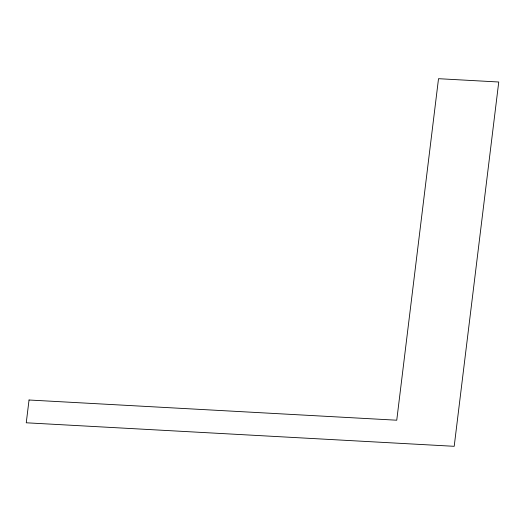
<?xml version="1.0" encoding="UTF-8"?>
<svg xmlns="http://www.w3.org/2000/svg" width="525" height="525" viewBox="0 0 525 525"><rect width="100%" height="100%" fill="white"/><g stroke="black" fill="none" stroke-linecap="round" stroke-linejoin="round"><path stroke-width="0.79" d="M29.039 400.004L26.25 422.789L454.197 446.309L498.75 82.005L438.519 78.691L396.749 420.21L29.039 400.004"/></g></svg>
